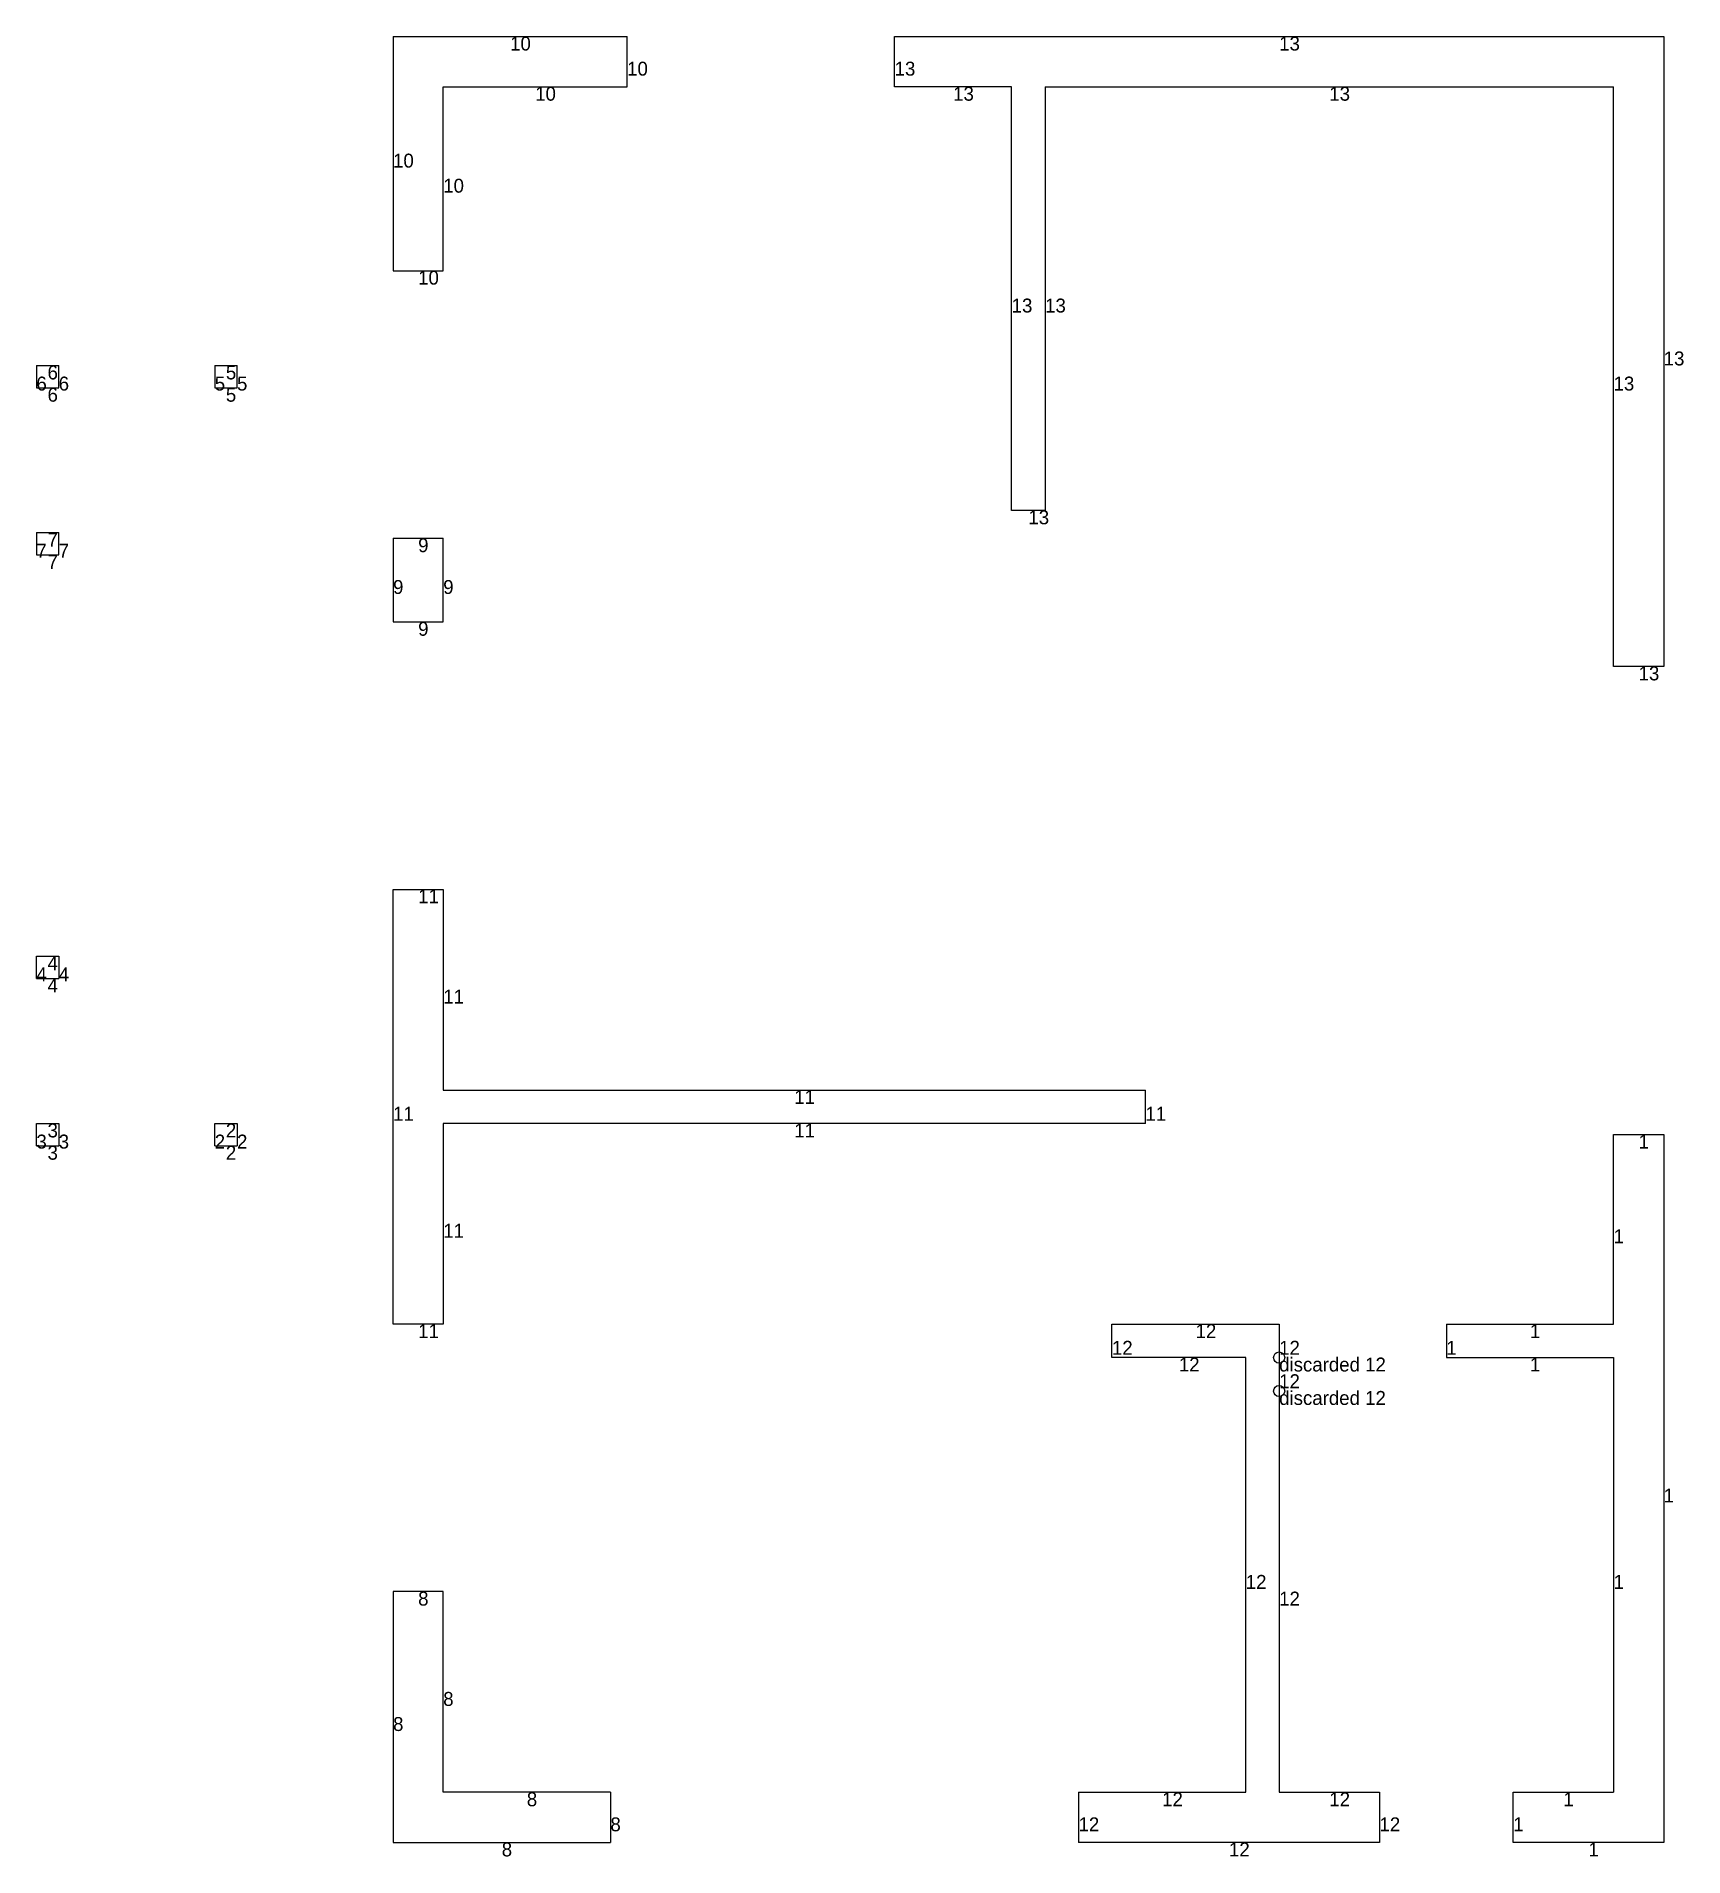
# Model space of a CAD drawing. Header units: metres. Extents: x 301 to 597, y 368 to 695.
import ezdxf

# ---------------------------------------------------------------- set-up
doc = ezdxf.new("R2010")
doc.units = ezdxf.units.M
doc.layers.add('WALL_DEBUG', color=7, linetype='Continuous')

msp = doc.modelspace()

# ---------------------------------------------------------------- linework, layer by layer
at = {"layer": 'debug', "color": 4}
for centre in [(524, 458), (524, 452), (524, 452)]:
    msp.add_circle(centre, 1, dxfattribs=at)
at = {"layer": 'WALL_DEBUG'}
for p, q in [((365, 695), (365, 653)), ((365, 695), (407, 695)), ((407, 686), (407, 695)), ((455, 686), (455, 695)), ((455, 695), (593, 695)), ((593, 695), (593, 582)), ((374, 653), (374, 686)), ((374, 686), (407, 686)), ((476, 686), (455, 686)), ((476, 610), (476, 686)), ((482, 686), (482, 610)), ((482, 686), (584, 686)), ((584, 582), (584, 686)), ((365, 653), (374, 653)), ((301, 636), (301, 632)), ((301, 636), (305, 636)), ((305, 632), (305, 636)), ((333, 636), (333, 632)), ((333, 636), (337, 636)), ((337, 632), (337, 636)), ((301, 632), (305, 632)), ((333, 632), (337, 632)), ((482, 610), (476, 610)), ((301, 606), (301, 602)), ((301, 606), (305, 606)), ((305, 602), (305, 606)), ((365, 605), (365, 590)), ((365, 605), (374, 605)), ((374, 590), (374, 605)), ((301, 602), (305, 602)), ((365, 590), (374, 590)), ((593, 582), (584, 582)), ((365, 464), (365, 542)), ((365, 542), (374, 542)), ((374, 542), (374, 506)), ((301, 526), (301, 530)), ((301, 530), (305, 530)), ((305, 530), (305, 526)), ((301, 526), (305, 526)), ((374, 506), (500, 506)), ((500, 500), (500, 506)), ((301, 496), (301, 500)), ((301, 500), (305, 500)), ((305, 500), (305, 496)), ((333, 496), (333, 500)), ((333, 500), (337, 500)), ((337, 500), (337, 496)), ((500, 500), (374, 500)), ((374, 500), (374, 464)), ((584, 464), (584, 498)), ((584, 498), (593, 498)), ((593, 498), (593, 371)), ((301, 496), (305, 496)), ((333, 496), (337, 496)), ((374, 464), (365, 464)), ((494, 458), (494, 464)), ((494, 464), (524, 464)), ((524, 464), (524, 452)), ((554, 464), (554, 458)), ((554, 464), (584, 464)), ((518, 458), (494, 458)), ((518, 380), (518, 458)), ((524, 458), (524, 380)), ((554, 458), (584, 458)), ((584, 458), (584, 380)), ((374, 416), (365, 416)), ((365, 416), (365, 371)), ((374, 380), (374, 416)), ((404, 380), (374, 380)), ((404, 380), (404, 371)), ((488, 380), (518, 380)), ((488, 380), (488, 371)), ((524, 380), (542, 380)), ((542, 380), (542, 371)), ((566, 371), (566, 380)), ((566, 380), (584, 380)), ((365, 371), (404, 371)), ((542, 371), (488, 371)), ((593, 371), (566, 371))]:
    msp.add_line(p, q, dxfattribs=at)

# ---------------------------------------------------------------- texts
at = {"layer": 'comp_debug_text', "char_height": 2.5, "attachment_point": 1}
for s, insert in [('10', (386, 695)), ('13', (524, 695)), ('10', (407, 690.5)), ('13', (455, 690.5)), ('10', (390.5, 686)), ('13', (465.5, 686)), ('13', (533, 686)), ('10', (365, 674)), ('10', (374, 669.5)), ('10', (369.5, 653)), ('13', (476, 648)), ('13', (482, 648)), ('13', (593, 638.5)), ('6', (301, 634)), ('6', (303, 636)), ('6', (305, 634)), ('5', (333, 634)), ('5', (335, 636)), ('5', (337, 634)), ('13', (584, 634)), ('6', (303, 632)), ('5', (335, 632)), ('13', (479, 610)), ('7', (303, 606)), ('9', (369.5, 605)), ('7', (301, 604)), ('7', (303, 602)), ('7', (305, 604)), ('9', (365, 597.5)), ('9', (374, 597.5)), ('9', (369.5, 590)), ('13', (588.5, 582)), ('11', (369.5, 542)), ('4', (303, 530)), ('4', (301, 528)), ('4', (303, 526)), ('4', (305, 528)), ('11', (374, 524)), ('11', (365, 503)), ('11', (437, 506)), ('11', (500, 503)), ('3', (303, 500)), ('2', (335, 500)), ('11', (437, 500)), ('3', (301, 498)), ('3', (305, 498)), ('2', (333, 498)), ('2', (337, 498)), ('1', (588.5, 498)), ('3', (303, 496)), ('2', (335, 496)), ('11', (374, 482)), ('1', (584, 481)), ('11', (369.5, 464)), ('12', (509, 464)), ('1', (569, 464)), ('12', (494, 461)), ('12', (524, 461)), ('1', (554, 461)), ('12', (506, 458)), ('1', (569, 458)), ('12', (524, 455)), ('1', (593, 434.5)), ('12', (518, 419)), ('1', (584, 419)), ('8', (369.5, 416)), ('12', (524, 416)), ('8', (374, 398)), ('8', (365, 393.5)), ('8', (389, 380)), ('12', (503, 380)), ('12', (533, 380)), ('1', (575, 380)), ('8', (404, 375.5)), ('12', (488, 375.5)), ('12', (542, 375.5)), ('1', (566, 375.5)), ('8', (384.5, 371)), ('12', (515, 371)), ('1', (579.5, 371))]:
    msp.add_mtext(s, dxfattribs=dict(at, insert=insert))
at = {"layer": 'debug', "char_height": 2.5, "attachment_point": 1}
for insert in [(524, 458), (524, 452), (524, 452)]:
    msp.add_mtext('discarded 12', dxfattribs=dict(at, insert=insert))

doc.saveas('drawing.dxf')
